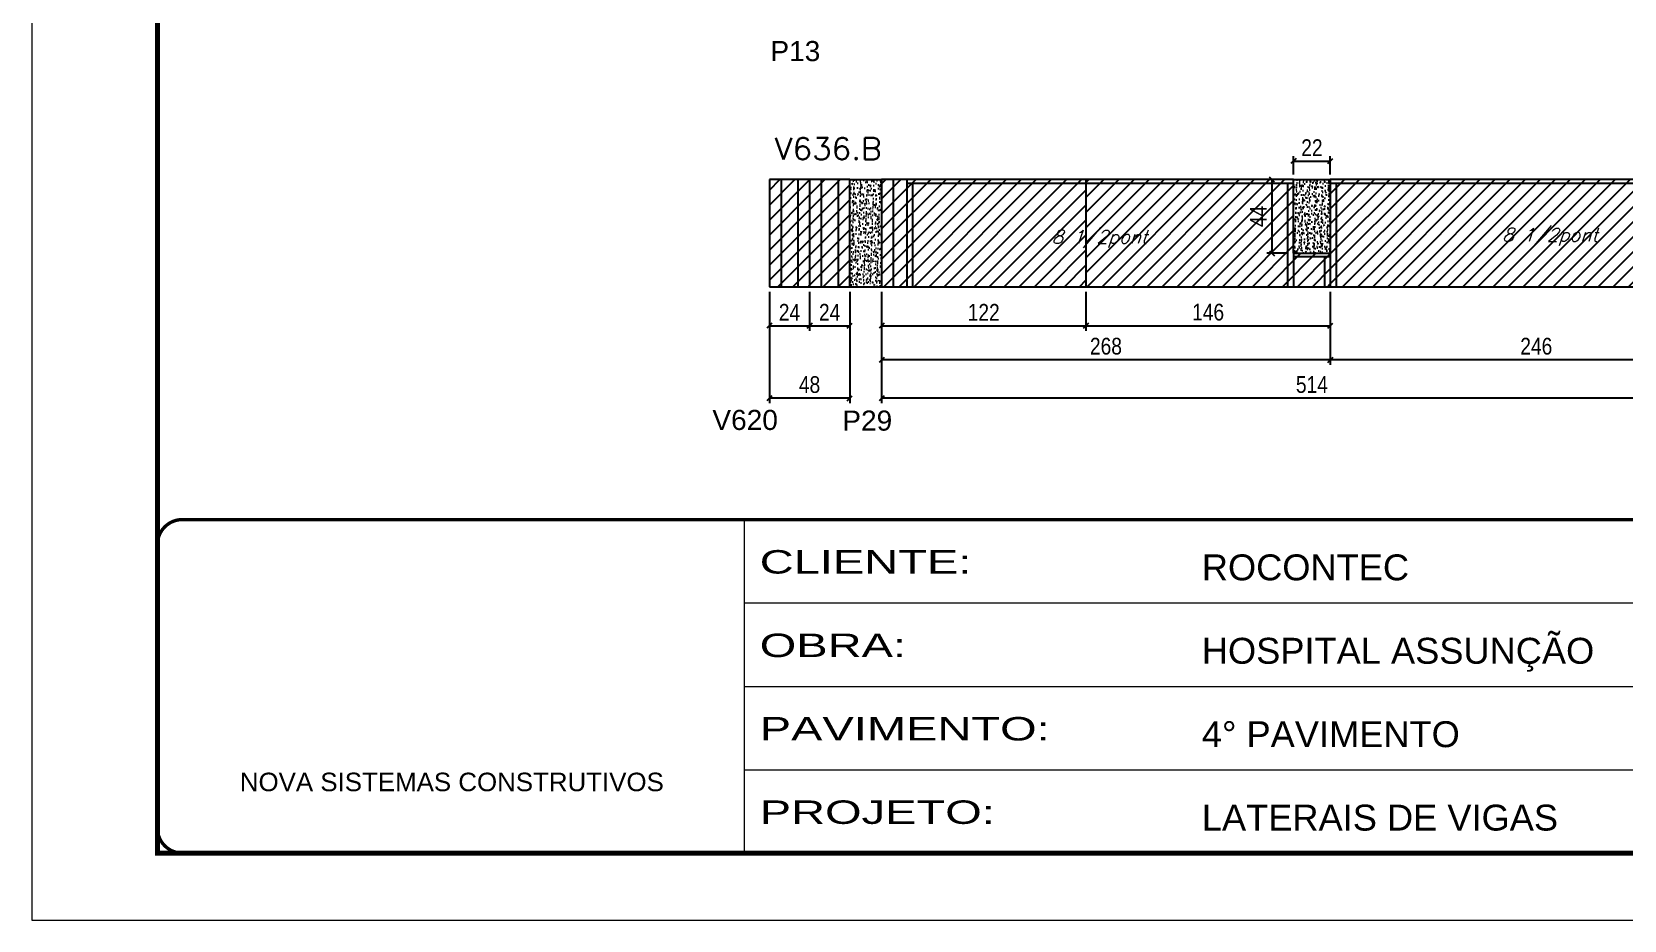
# Model space of a CAD drawing. Extents: x -20960 to -5926, y -2106 to 21915.
# Drawn here: x -9037 to -8086, y 10528 to 11059 of the extents above; entities that cross this region are included whole.
import ezdxf

# ---------------------------------------------------------------- set-up
doc = ezdxf.new("R2010")
doc.units = 0
doc.linetypes.add('CONTINUO', pattern=[0])
doc.linetypes.add('DASHED', pattern=[0.75, 0.5, -0.25])
for name, color, linetype in [('5', 5, 'Continuous'), ('COTA', 241, 'Continuous'), ('Painéis', 200, 'Continuous'), ('Reaproveitamento', 251, 'Continuous'), ('SARR_2.2x7', 40, 'Continuous'), ('SARR_3.5x7', 81, 'Continuous'), ('texto', 7, 'Continuous')]:
    doc.layers.add(name, color=color, linetype=linetype)
for name, color, linetype, lineweight in [('Folhas', 255, 'Continuous', 9), ('SARRAFO DE PRESSAO', 251, 'DASHED', 9), ('Texto Seção', 7, 'Continuous', 15)]:
    doc.layers.add(name, color=color, linetype=linetype, lineweight=lineweight)
doc.styles.add('ARIAL', font='arial.ttf')
doc.styles.add('COTA TECNICA', font='techl___.ttf', dxfattribs={"height": 10})
doc.styles.add('REGUA-120', font='ROMANS.shx', dxfattribs={"height": 15})
doc.styles.add('Romans', font='romans.shx')
doc.styles.get("Standard").update_dxf_attribs({"font": 'arial.ttf'})
doc.styles.add('Tecnologia', font='')
doc.styles.get('Tecnologia').set_extended_font_data('Forgotten Futurist')
doc.dimstyles.new('PAINEL', dxfattribs={"dimtxt": 10, "dimasz": 3, "dimexe": 3, "dimexo": 3, "dimgap": 3, "dimtad": 1, "dimdec": 1, "dimzin": 12, "dimdsep": 46, "dimtxsty": 'COTA TECNICA', "dimblk1": 'OBLIQUE', "dimblk2": 'OBLIQUE', "dimsah": 1, "dimcen": 0.9, "dimclrd": 4, "dimclre": 4, "dimclrt": 240, "dimadec": 1, "dimazin": 3, "dimtfac": 1, "dimtdec": 1, "dimtmove": 0, "dimatfit": 3, "dimfxl": 1, "dimtolj": 1, "dimtzin": 12, "dimarcsym": 0})
pattern_1 = [(50, (-141812.2365, -19881.3016), (5.46554007, -0.47817257), [0.5715, -6.2865]), (355, (-141812.2365, -19881.3016), (-1.05730264, 5.73170536), [0.4572, -5.02921753]), (100.4514447, (-141811.781, -19881.3414), (4.40823741, 5.25353256), [0.48570026, -5.34270734]), (46.1842, (-141812.2365, -19879.7776), (8.13237123, -1.26126984), [0.85725, -9.42975]), (96.6355576, (-141811.559, -19879.883), (7.122124, 7.42278374), [0.7285507, -8.01406824]), (351.184151, (-141812.2365, -19879.7776), (7.122124, 7.42278374), [0.685799, -7.54379196]), (21, (-141811.4745, -19880.1586), (4.54843174, -3.06795595), [0.5715, -6.2865]), (326, (-141811.4745, -19880.1586), (1.85406085, 5.52563898), [0.4572, -5.0292]), (71.451445, (-141811.0955, -19880.414), (6.40249258, 2.45768307), [0.48570026, -5.34269813]), (37.5, (-141812.2365, -19881.3016), (0.092658098, 2.536651166), [0, -4.96824, 0, -5.1054, 0, -5.04825]), (7.5, (-141812.2365, -19881.3016), (2.004589875, 3.005417245), [0, -2.91084, 0, -4.85394, 0, -1.92405]), (327.5, (-141813.9358, -19881.3016), (4.067717855, -0.17186232), [0, -1.905, 0, -5.9436, 0, -7.8867]), (317.5, (-141814.6978, -19881.3016), (4.44387544, 0.76279473), [0, -2.4765, 0, -3.94716, 0, -5.6007])]
pattern_2 = [(45, (-151277.133, -18300.6754), (-4.49012806, 4.49012806), [])]
pattern_3 = [(45, (-150902.684, -14867.9804), (-4.49012806, 4.49012806), [])]

# ---------------------------------------------------------------- blocks, each defined once
blk = doc.blocks.new('9999999999')
at = {"color": 30, "linetype": 'CONTINUO'}
for p, q in [((98564.56, 34230.21), (98564.56, 34429.45)), ((98564.56, 34379.64), (99583.98, 34379.64)), ((98564.56, 34329.83), (99487.98, 34329.83)), ((98564.56, 34280.02), (99487.98, 34280.02))]:
    blk.add_line(p, q, dxfattribs=at)
at = {"color": 30, "linetype": 'CONTINUO', "const_width": 2}
blk.add_lwpolyline([(99583.98, 34230.21), (99583.98, 34414.45, 0.414214), (99568.98, 34429.45), (98228.98, 34429.45, 0.414214), (98213.98, 34414.45), (98213.98, 34245.21, 0.414214), (98228.98, 34230.21), (99583.98, 34230.21)], format="xyb", dxfattribs=at)
at = {"layer": 'Folhas'}
blk.add_lwpolyline([(98138.98, 34190.21), (99623.98, 34190.21), (99623.98, 35240.21), (98138.98, 35240.21)], close=True, dxfattribs=at)
at = {"layer": 'Folhas', "color": 30, "const_width": 3}
blk.add_lwpolyline([(98213.98, 34230.21), (99583.98, 34230.21), (99583.98, 35200.21), (98213.98, 35200.21)], close=True, dxfattribs=at)
at = {"color": 7, "linetype": 'Continuous', "ltscale": 5, "style": 'ARIAL'}
for s, height, p in [('ROCONTEC', 15.483, (98837.68, 34393.13)), ('HOSPITAL ASSUNÇÃO', 15.4829, (98837.68, 34343.32)), ('4° PAVIMENTO', 15.4829, (98837.68, 34293.51)), ('NOVA SISTEMAS CONSTRUTIVOS', 11.0592, (98263.19, 34267.21)), ('LATERAIS DE VIGAS', 15.4829, (98837.68, 34243.7))]:
    blk.add_text(s, height=height, dxfattribs=at).set_placement(p)
at = {"layer": 'Folhas', "color": 7, "style": 'Tecnologia', "width": 1.5}
for s, p in [('CLIENTE:', (98573.65, 34397.17)), ('OBRA:', (98573.65, 34347.31)), ('PAVIMENTO:', (98573.65, 34297.5)), ('PROJETO:', (98573.65, 34247.69))]:
    blk.add_text(s, height=14, dxfattribs=at).set_placement(p)
blk = doc.blocks.new('_Oblique')
at = {"color": 0, "linetype": 'ByBlock', "lineweight": -2}
blk.add_line((-0.5, -0.5), (0.5, 0.5), dxfattribs=at)
blk = doc.blocks.new('*D1316')
at = {"layer": 'COTA', "color": 4, "linetype": 'ByBlock', "lineweight": -2, "transparency": 16777216}
for p, q in [((-8261.56, 10903.49), (-8261.56, 10859.79)), ((-8015.56, 10903.49), (-8015.56, 10859.79)), ((-8015.56, 10862.79), (-8261.56, 10862.79))]:
    blk.add_line(p, q, dxfattribs=at)
at = {"layer": 'Defpoints', "color": 0, "linetype": 'ByBlock', "transparency": 16777216}
for p in [(-8261.56, 10906.49), (-8015.56, 10906.49), (-8261.56, 10862.79)]:
    blk.add_point(p, dxfattribs=at)
at = {"layer": 'COTA', "color": 4, "linetype": 'ByBlock', "lineweight": -2, "transparency": 16777216, "xscale": 3, "yscale": 3, "zscale": 3, "rotation": 180}
blk.add_blockref('_Oblique', (-8261.56, 10862.79), dxfattribs=at)
at = {"layer": 'COTA', "color": 4, "linetype": 'ByBlock', "lineweight": -2, "transparency": 16777216, "xscale": 3, "yscale": 3, "zscale": 3}
blk.add_blockref('_Oblique', (-8015.56, 10862.79), dxfattribs=at)
at = {"layer": 'COTA', "color": 240, "linetype": 'ByBlock', "transparency": 16777216, "insert": (-8138.56, 10870.89), "char_height": 10, "attachment_point": 5, "style": 'COTA TECNICA'}
blk.add_mtext('\\A1;246', dxfattribs=at)
blk = doc.blocks.new('*D1317')
at = {"layer": 'COTA', "color": 4, "linetype": 'ByBlock', "lineweight": -2, "transparency": 16777216}
for p, q in [((-8529.56, 10903.49), (-8529.56, 10859.79)), ((-8261.56, 10903.49), (-8261.56, 10859.79)), ((-8261.56, 10862.79), (-8529.56, 10862.79))]:
    blk.add_line(p, q, dxfattribs=at)
at = {"layer": 'Defpoints', "color": 0, "linetype": 'ByBlock', "transparency": 16777216}
for p in [(-8529.56, 10906.49), (-8261.56, 10906.49), (-8529.56, 10862.79)]:
    blk.add_point(p, dxfattribs=at)
at = {"layer": 'COTA', "color": 4, "linetype": 'ByBlock', "lineweight": -2, "transparency": 16777216, "xscale": 3, "yscale": 3, "zscale": 3, "rotation": 180}
blk.add_blockref('_Oblique', (-8529.56, 10862.79), dxfattribs=at)
at = {"layer": 'COTA', "color": 4, "linetype": 'ByBlock', "lineweight": -2, "transparency": 16777216, "xscale": 3, "yscale": 3, "zscale": 3}
blk.add_blockref('_Oblique', (-8261.56, 10862.79), dxfattribs=at)
at = {"layer": 'COTA', "color": 240, "linetype": 'ByBlock', "transparency": 16777216, "insert": (-8395.56, 10870.91), "char_height": 10, "attachment_point": 5, "style": 'COTA TECNICA'}
blk.add_mtext('\\A1;268', dxfattribs=at)
blk = doc.blocks.new('*D1318')
at = {"layer": 'COTA', "color": 4, "linetype": 'ByBlock', "lineweight": -2, "transparency": 16777216}
for p, q in [((-8596.56, 10903.49), (-8596.56, 10836.9)), ((-8548.56, 10903.49), (-8548.56, 10836.9)), ((-8548.56, 10839.9), (-8596.56, 10839.9))]:
    blk.add_line(p, q, dxfattribs=at)
at = {"layer": 'Defpoints', "color": 0, "linetype": 'ByBlock', "transparency": 16777216}
for p in [(-8596.56, 10906.49), (-8548.56, 10906.49), (-8596.56, 10839.9)]:
    blk.add_point(p, dxfattribs=at)
at = {"layer": 'COTA', "color": 4, "linetype": 'ByBlock', "lineweight": -2, "transparency": 16777216, "xscale": 3, "yscale": 3, "zscale": 3}
for p, rotation in [((-8596.56, 10839.9), 180.0000000002952), ((-8548.56, 10839.9), 2.952837974135036e-10)]:
    blk.add_blockref('_Oblique', p, dxfattribs=dict(at, rotation=rotation))
at = {"layer": 'COTA', "color": 240, "linetype": 'ByBlock', "transparency": 16777216, "insert": (-8572.56, 10847.99), "char_height": 10, "attachment_point": 5, "style": 'COTA TECNICA'}
blk.add_mtext('\\A1;48', dxfattribs=at)
blk = doc.blocks.new('*D1319')
at = {"layer": 'COTA', "color": 4, "linetype": 'ByBlock', "lineweight": -2, "transparency": 16777216}
for p, q in [((-8286.56, 10970.49), (-8299.46, 10970.49)), ((-8296.46, 10970.49), (-8296.46, 10926.49)), ((-8286.56, 10926.49), (-8299.46, 10926.49))]:
    blk.add_line(p, q, dxfattribs=at)
at = {"layer": 'Defpoints', "color": 0, "linetype": 'ByBlock', "transparency": 16777216}
for p in [(-8283.56, 10970.49), (-8296.46, 10926.49), (-8283.56, 10926.49)]:
    blk.add_point(p, dxfattribs=at)
at = {"layer": 'COTA', "color": 4, "linetype": 'ByBlock', "lineweight": -2, "transparency": 16777216, "xscale": 3, "yscale": 3, "zscale": 3}
for p, rotation in [((-8296.46, 10970.49), 90), ((-8296.46, 10926.49), 270)]:
    blk.add_blockref('_Oblique', p, dxfattribs=dict(at, rotation=rotation))
at = {"layer": 'COTA', "color": 240, "linetype": 'ByBlock', "transparency": 16777216, "insert": (-8304.54, 10948.49), "char_height": 10, "attachment_point": 5, "rotation": 90, "style": 'COTA TECNICA'}
blk.add_mtext('\\A1;44', dxfattribs=at)
blk = doc.blocks.new('*D1320')
at = {"layer": 'COTA', "color": 4, "linetype": 'ByBlock', "lineweight": -2, "transparency": 16777216}
for p, q in [((-8283.56, 10973.49), (-8283.56, 10984.5)), ((-8261.56, 10973.49), (-8261.56, 10984.5)), ((-8283.56, 10981.5), (-8261.56, 10981.5))]:
    blk.add_line(p, q, dxfattribs=at)
at = {"layer": 'Defpoints', "color": 0, "linetype": 'ByBlock', "transparency": 16777216}
for p in [(-8261.56, 10981.5), (-8283.56, 10970.49), (-8261.56, 10970.49)]:
    blk.add_point(p, dxfattribs=at)
at = {"layer": 'COTA', "color": 4, "linetype": 'ByBlock', "lineweight": -2, "transparency": 16777216, "xscale": 3, "yscale": 3, "zscale": 3, "rotation": 180}
blk.add_blockref('_Oblique', (-8283.56, 10981.5), dxfattribs=at)
at = {"layer": 'COTA', "color": 4, "linetype": 'ByBlock', "lineweight": -2, "transparency": 16777216, "xscale": 3, "yscale": 3, "zscale": 3}
blk.add_blockref('_Oblique', (-8261.56, 10981.5), dxfattribs=at)
at = {"layer": 'COTA', "color": 240, "linetype": 'ByBlock', "transparency": 16777216, "insert": (-8272.56, 10989.5), "char_height": 10, "attachment_point": 5, "style": 'COTA TECNICA'}
blk.add_mtext('\\A1;22', dxfattribs=at)
blk = doc.blocks.new('*D1322')
at = {"layer": 'COTA', "color": 4, "linetype": 'ByBlock', "lineweight": -2, "transparency": 16777216}
for p, q in [((-8529.56, 10903.49), (-8529.56, 10880.14)), ((-8407.56, 10903.49), (-8407.56, 10880.14)), ((-8529.56, 10883.14), (-8407.56, 10883.14))]:
    blk.add_line(p, q, dxfattribs=at)
at = {"layer": 'Defpoints', "color": 0, "linetype": 'ByBlock', "transparency": 16777216}
for p in [(-8529.56, 10906.49), (-8407.56, 10906.49), (-8407.56, 10883.14)]:
    blk.add_point(p, dxfattribs=at)
at = {"layer": 'COTA', "color": 4, "linetype": 'ByBlock', "lineweight": -2, "transparency": 16777216, "xscale": 3, "yscale": 3, "zscale": 3, "rotation": 180}
blk.add_blockref('_Oblique', (-8529.56, 10883.14), dxfattribs=at)
at = {"layer": 'COTA', "color": 4, "linetype": 'ByBlock', "lineweight": -2, "transparency": 16777216, "xscale": 3, "yscale": 3, "zscale": 3}
blk.add_blockref('_Oblique', (-8407.56, 10883.14), dxfattribs=at)
at = {"layer": 'COTA', "color": 240, "linetype": 'ByBlock', "transparency": 16777216, "insert": (-8468.56, 10891.19), "char_height": 10, "attachment_point": 5, "style": 'COTA TECNICA'}
blk.add_mtext('\\A1;122', dxfattribs=at)
blk = doc.blocks.new('*D1323')
at = {"layer": 'COTA', "color": 4, "linetype": 'ByBlock', "lineweight": -2, "transparency": 16777216}
for p, q in [((-8407.56, 10903.49), (-8407.56, 10880.14)), ((-8261.56, 10903.49), (-8261.56, 10880.14)), ((-8407.56, 10883.14), (-8261.56, 10883.14))]:
    blk.add_line(p, q, dxfattribs=at)
at = {"layer": 'Defpoints', "color": 0, "linetype": 'ByBlock', "transparency": 16777216}
for p in [(-8407.56, 10906.49), (-8261.56, 10906.49), (-8261.56, 10883.14)]:
    blk.add_point(p, dxfattribs=at)
at = {"layer": 'COTA', "color": 4, "linetype": 'ByBlock', "lineweight": -2, "transparency": 16777216, "xscale": 3, "yscale": 3, "zscale": 3, "rotation": 180}
blk.add_blockref('_Oblique', (-8407.56, 10883.14), dxfattribs=at)
at = {"layer": 'COTA', "color": 4, "linetype": 'ByBlock', "lineweight": -2, "transparency": 16777216, "xscale": 3, "yscale": 3, "zscale": 3}
blk.add_blockref('_Oblique', (-8261.56, 10883.14), dxfattribs=at)
at = {"layer": 'COTA', "color": 240, "linetype": 'ByBlock', "transparency": 16777216, "insert": (-8334.56, 10891.24), "char_height": 10, "attachment_point": 5, "style": 'COTA TECNICA'}
blk.add_mtext('\\A1;146', dxfattribs=at)
blk = doc.blocks.new('*D1458')
at = {"layer": 'COTA', "color": 4, "lineweight": -2, "ltscale": 25, "transparency": 16777216}
for p, q in [((-8529.56, 10903.49), (-8529.56, 10836.9)), ((-8015.56, 10903.49), (-8015.56, 10836.9)), ((-8015.56, 10839.9), (-8529.56, 10839.9))]:
    blk.add_line(p, q, dxfattribs=at)
at = {"layer": 'Defpoints', "color": 0, "ltscale": 25, "transparency": 16777216}
for p in [(-8529.56, 10906.49), (-8015.56, 10906.49), (-8529.56, 10839.9)]:
    blk.add_point(p, dxfattribs=at)
at = {"layer": 'COTA', "color": 4, "lineweight": -2, "ltscale": 25, "transparency": 16777216, "xscale": 3, "yscale": 3, "zscale": 3, "rotation": 180}
blk.add_blockref('_Oblique', (-8529.56, 10839.9), dxfattribs=at)
at = {"layer": 'COTA', "color": 4, "lineweight": -2, "ltscale": 25, "transparency": 16777216, "xscale": 3, "yscale": 3, "zscale": 3}
blk.add_blockref('_Oblique', (-8015.56, 10839.9), dxfattribs=at)
at = {"layer": 'COTA', "color": 240, "ltscale": 25, "transparency": 16777216, "insert": (-8272.56, 10848.01), "char_height": 10, "attachment_point": 5, "style": 'COTA TECNICA'}
blk.add_mtext('\\A1;514', dxfattribs=at)
blk = doc.blocks.new('*D1459')
at = {"layer": 'COTA', "color": 4, "lineweight": -2, "ltscale": 25, "transparency": 16777216}
for p, q in [((-8596.56, 10903.49), (-8596.56, 10880.14)), ((-8572.56, 10903.49), (-8572.56, 10880.14)), ((-8596.56, 10883.14), (-8572.56, 10883.14))]:
    blk.add_line(p, q, dxfattribs=at)
at = {"layer": 'Defpoints', "color": 0, "ltscale": 25, "transparency": 16777216}
for p in [(-8596.56, 10906.49), (-8572.56, 10906.49), (-8572.56, 10883.14)]:
    blk.add_point(p, dxfattribs=at)
at = {"layer": 'COTA', "color": 4, "lineweight": -2, "ltscale": 25, "transparency": 16777216, "xscale": 3, "yscale": 3, "zscale": 3, "rotation": 180}
blk.add_blockref('_Oblique', (-8596.56, 10883.14), dxfattribs=at)
at = {"layer": 'COTA', "color": 4, "lineweight": -2, "ltscale": 25, "transparency": 16777216, "xscale": 3, "yscale": 3, "zscale": 3}
blk.add_blockref('_Oblique', (-8572.56, 10883.14), dxfattribs=at)
at = {"layer": 'COTA', "color": 240, "ltscale": 25, "transparency": 16777216, "insert": (-8584.56, 10891.21), "char_height": 10, "attachment_point": 5, "style": 'COTA TECNICA'}
blk.add_mtext('\\A1;24', dxfattribs=at)
blk = doc.blocks.new('*D1460')
at = {"layer": 'COTA', "color": 4, "lineweight": -2, "ltscale": 25, "transparency": 16777216}
for p, q in [((-8572.56, 10903.49), (-8572.56, 10880.14)), ((-8548.56, 10903.49), (-8548.56, 10880.14)), ((-8572.56, 10883.14), (-8548.56, 10883.14))]:
    blk.add_line(p, q, dxfattribs=at)
at = {"layer": 'Defpoints', "color": 0, "ltscale": 25, "transparency": 16777216}
for p in [(-8572.56, 10906.49), (-8548.56, 10906.49), (-8548.56, 10883.14)]:
    blk.add_point(p, dxfattribs=at)
at = {"layer": 'COTA', "color": 4, "lineweight": -2, "ltscale": 25, "transparency": 16777216, "xscale": 3, "yscale": 3, "zscale": 3, "rotation": 180}
blk.add_blockref('_Oblique', (-8572.56, 10883.14), dxfattribs=at)
at = {"layer": 'COTA', "color": 4, "lineweight": -2, "ltscale": 25, "transparency": 16777216, "xscale": 3, "yscale": 3, "zscale": 3}
blk.add_blockref('_Oblique', (-8548.56, 10883.14), dxfattribs=at)
at = {"layer": 'COTA', "color": 240, "ltscale": 25, "transparency": 16777216, "insert": (-8560.56, 10891.21), "char_height": 10, "attachment_point": 5, "style": 'COTA TECNICA'}
blk.add_mtext('\\A1;24', dxfattribs=at)

msp = doc.modelspace()

# ---------------------------------------------------------------- hatches: boundary and pattern name
at = {"layer": 'COTA', "linetype": 'ByBlock'}
h = msp.add_hatch(dxfattribs=at)
h.set_pattern_fill('AR-CONC', color=256, scale=0.03)
h.set_pattern_definition(pattern_1)
h.paths.add_polyline_path([(-8548.56, 10906.49), (-8529.56, 10906.49), (-8529.56, 10970.49), (-8548.56, 10970.49)])
h = msp.add_hatch(dxfattribs=at)
h.set_pattern_fill('AR-CONC', color=256, scale=0.03)
h.set_pattern_definition(pattern_1)
h.paths.add_polyline_path([(-8283.56, 10926.49), (-8261.56, 10926.49), (-8261.56, 10970.49), (-8283.56, 10970.49)])
at = {"layer": 'Reaproveitamento', "linetype": 'ByBlock'}
h = msp.add_hatch(dxfattribs=at)
h.set_pattern_fill('ANSI31', color=256, scale=2)
h.set_pattern_definition(pattern_3)
h.paths.add_polyline_path([(-8572.56, 10970.49), (-8596.56, 10970.49), (-8596.56, 10906.49), (-8572.56, 10906.49)])
h = msp.add_hatch(dxfattribs=at)
h.set_pattern_fill('ANSI31', color=256, scale=2)
h.set_pattern_definition(pattern_3)
h.paths.add_polyline_path([(-8548.56, 10970.49), (-8572.56, 10970.49), (-8572.56, 10906.49), (-8548.56, 10906.49)])
h = msp.add_hatch(dxfattribs=at)
h.set_pattern_fill('ANSI31', color=256, scale=2)
h.set_pattern_definition([(45, (-149692.133, -18300.6754), (-4.49012806, 4.49012806), [])])
h.paths.add_polyline_path([(-8407.56, 10970.49), (-8529.56, 10970.49), (-8529.56, 10906.49), (-8407.56, 10906.49)])
h = msp.add_hatch(dxfattribs=at)
h.set_pattern_fill('ANSI31', color=256, scale=2)
h.set_pattern_definition(pattern_2)
h.paths.add_polyline_path([(-8261.56, 10926.49), (-8283.56, 10926.49), (-8283.56, 10970.49), (-8407.56, 10970.49), (-8407.56, 10906.49), (-8261.56, 10906.49)])
h.paths.add_polyline_path([(-8294.68, 10937.71), (-8294.68, 10959.9), (-8315.27, 10959.9), (-8315.27, 10937.71)], flags=24)
h = msp.add_hatch(dxfattribs=at)
h.set_pattern_fill('ANSI31', color=256, scale=2)
h.set_pattern_definition(pattern_2)
h.paths.add_polyline_path([(-8017.56, 10970.49), (-8261.56, 10970.49), (-8261.56, 10906.49), (-8017.56, 10906.49)])
h.paths.add_polyline_path([(-8166.75, 10928.17), (-8099.13, 10928.17), (-8093.63, 10944.14), (-8161.25, 10944.14)], flags=24)

# ---------------------------------------------------------------- linework, layer by layer
at = {"layer": 'COTA', "linetype": 'ByBlock'}
for p, q in [((-8548.56, 10970.49), (-8529.56, 10970.49)), ((-8283.56, 10970.49), (-8261.56, 10970.49)), ((-8548.56, 10906.49), (-8529.56, 10906.49))]:
    msp.add_line(p, q, dxfattribs=at)
at = {"layer": 'Painéis', "linetype": 'ByBlock'}
for p, q in [((-8596.56, 10970.49), (-8596.56, 10906.49)), ((-8548.56, 10970.49), (-8596.56, 10970.49)), ((-8572.56, 10970.49), (-8572.56, 10906.49)), ((-8548.56, 10906.49), (-8548.56, 10970.49)), ((-8529.56, 10970.49), (-8529.56, 10906.49)), ((-8283.56, 10970.49), (-8529.56, 10970.49)), ((-8407.56, 10970.49), (-8407.56, 10906.49)), ((-8283.56, 10926.49), (-8283.56, 10970.49)), ((-8261.56, 10970.49), (-8261.56, 10906.49)), ((-8015.56, 10970.49), (-8261.56, 10970.49)), ((-8283.56, 10926.49), (-8261.56, 10926.49)), ((-8596.56, 10906.49), (-8548.56, 10906.49)), ((-8529.56, 10906.49), (-8015.56, 10906.49))]:
    msp.add_line(p, q, dxfattribs=at)
at = {"layer": 'SARR_2.2x7', "linetype": 'Continuous'}
for p, q in [((-8589.56, 10970.49), (-8589.56, 10906.49)), ((-8579.56, 10970.49), (-8579.56, 10906.49)), ((-8565.56, 10970.49), (-8565.56, 10906.49)), ((-8555.56, 10970.49), (-8555.56, 10906.49)), ((-8522.56, 10970.49), (-8522.56, 10906.49)), ((-8514.56, 10968.29), (-8283.56, 10968.29)), ((-8261.56, 10968.29), (-8032.56, 10968.29)), ((-8261.56, 10924.29), (-8283.56, 10924.29))]:
    msp.add_line(p, q, dxfattribs=at)
at = {"layer": 'SARR_3.5x7'}
for p, q in [((-8514.56, 10970.49), (-8514.56, 10906.49)), ((-8511.06, 10968.29), (-8511.06, 10906.49)), ((-8287.06, 10968.29), (-8287.06, 10906.49)), ((-8258.06, 10968.29), (-8258.06, 10906.49)), ((-8283.56, 10926.49), (-8283.56, 10906.49)), ((-8265.06, 10924.29), (-8265.06, 10906.49))]:
    msp.add_line(p, q, dxfattribs=at)

# ---------------------------------------------------------------- block references
at = {"layer": 'SARRAFO DE PRESSAO', "color": 6, "linetype": 'ByBlock'}
msp.add_blockref('9999999999', (-107175.98, -23661.99), dxfattribs=at)

# ---------------------------------------------------------------- texts
at = {"layer": '5', "linetype": 'Continuous'}
for s, p in [('P13', (-8595.96, 11041.2)), ('V620', (-8630.61, 10820.92)), ('P29', (-8553.01, 10820.53))]:
    msp.add_text(s, height=12, rotation=359.99996, dxfattribs=at).set_placement(p)
at = {"layer": 'texto', "color": 2, "char_height": 8, "attachment_point": 5, "style": 'Romans'}
for insert in [(-8399.42, 10934.95), (-8130.38, 10936.15)]:
    msp.add_mtext('{\\Q19;\\C256;8 1/2pont}', dxfattribs=dict(at, insert=insert))
at = {"layer": 'Texto Seção', "style": 'REGUA-120', "width": 1.05}
msp.add_text('V636.B', height=13, dxfattribs=at).set_placement((-8593.29, 10982.38))

# ---------------------------------------------------------------- dimensions: what is measured, and where the dimension line sits
at = {"layer": 'COTA', "linetype": 'ByBlock'}
for base, p1, p2, picture, middle in [((-8261.56, 10981.5), (-8283.56, 10970.49), (-8261.56, 10970.49), '*D1320', (-8272.56, 10989.5)), ((-8407.56, 10883.14), (-8529.56, 10906.49), (-8407.56, 10906.49), '*D1322', (-8468.56, 10891.19)), ((-8261.56, 10883.14), (-8407.56, 10906.49), (-8261.56, 10906.49), '*D1323', (-8334.56, 10891.24))]:
    dim = msp.add_linear_dim(base=base, p1=p1, p2=p2, dimstyle='PAINEL', dxfattribs=at)
    dim.commit()
    dim.dimension.update_dxf_attribs({"geometry": picture, "text_midpoint": middle})
dim = msp.add_linear_dim(base=(-8296.46, 10926.49), p1=(-8283.56, 10970.49), p2=(-8283.56, 10926.49), angle=90, dimstyle='PAINEL', dxfattribs=at)
dim.commit()
dim.dimension.update_dxf_attribs({"geometry": '*D1319', "text_midpoint": (-8304.54, 10948.49)})
for p1, p2, distance, picture, middle in [((-8548.56, 10906.49), (-8596.56, 10906.49), 66.6, '*D1318', (-8572.56, 10847.99)), ((-8261.56, 10906.49), (-8529.56, 10906.49), 43.7, '*D1317', (-8395.56, 10870.91)), ((-8015.56, 10906.49), (-8261.56, 10906.49), 43.7, '*D1316', (-8138.56, 10870.89))]:
    dim = msp.add_aligned_dim(p1=p1, p2=p2, distance=distance, dimstyle='PAINEL', dxfattribs=at)
    dim.commit()
    dim.dimension.update_dxf_attribs({"geometry": picture, "text_midpoint": middle})
at = {"layer": 'COTA', "ltscale": 25}
for base, p1, p2, picture, middle in [((-8572.56, 10883.14), (-8596.56, 10906.49), (-8572.56, 10906.49), '*D1459', (-8584.56, 10891.21)), ((-8529.56, 10839.9), (-8015.56, 10906.49), (-8529.56, 10906.49), '*D1458', (-8272.56, 10848.01))]:
    dim = msp.add_linear_dim(base=base, p1=p1, p2=p2, dimstyle='PAINEL', dxfattribs=at)
    dim.commit()
    dim.dimension.update_dxf_attribs({"geometry": picture, "text_midpoint": middle})
dim = msp.add_linear_dim(base=(-8548.56, 10883.14), p1=(-8572.56, 10906.49), p2=(-8548.56, 10906.49), dimstyle='PAINEL', override={"dimtmove": 1}, dxfattribs=at)
dim.commit()
dim.dimension.update_dxf_attribs({"geometry": '*D1460', "text_midpoint": (-8560.56, 10891.21)})

doc.saveas('drawing.dxf')
